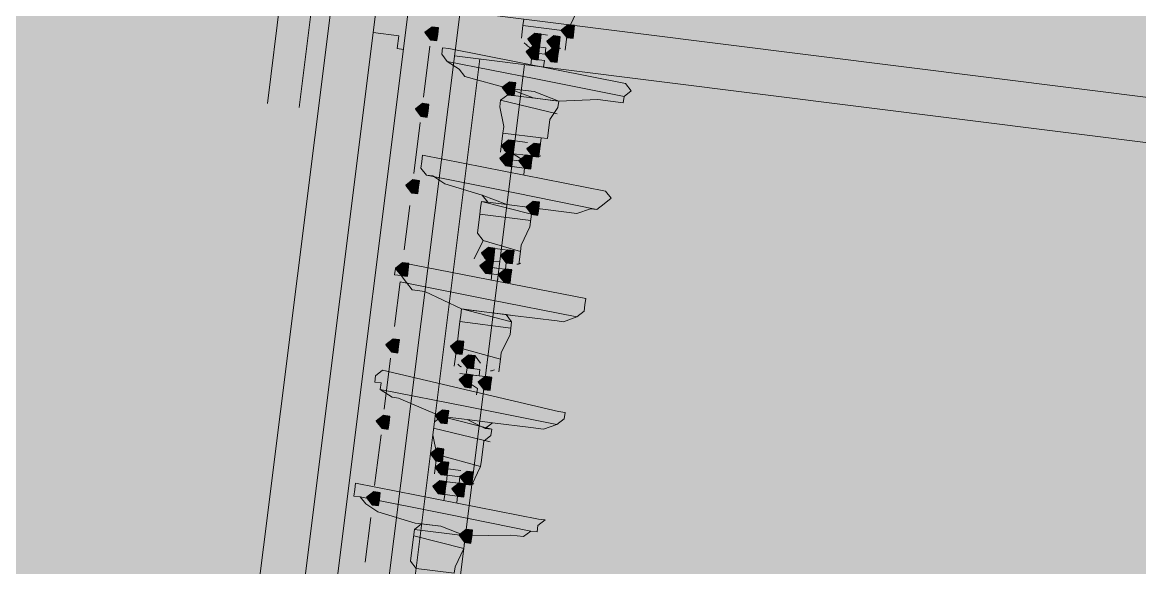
# Model space of a CAD drawing. Header units: metres. Extents: x -4 to 509425, y 7549 to 4732445.
# Drawn here: x 475982.343 to 475983.817, y 4719783.976 to 4719784.695 of the extents above; entities that cross this region are included whole.
import ezdxf

# ---------------------------------------------------------------- set-up
doc = ezdxf.new("R2010")
doc.units = ezdxf.units.M
doc.header["$LTSCALE"] = 0.01
doc.header["$MEASUREMENT"] = 0
doc.layers.get('0').update_dxf_attribs({"lineweight": 0})
doc.layers.add('_SUBESTACIÓN', color=1, linetype='Continuous')
doc.layers.add('SUBESTACION LA VID', color=253, linetype='Continuous')

# ---------------------------------------------------------------- blocks, each defined once
blk = doc.blocks.new('A$Cfff6051d')
at = {"layer": 'SUBESTACION LA VID', "transparency": 33554687}
h = blk.add_hatch(color=256, dxfattribs=at)
h.dxf.hatch_style = 2
h.paths.add_polyline_path([(475982.8909, 4719784.6798), (475982.892, 4719784.6882), (475982.8836, 4719784.6892), (475982.8741, 4719784.6819), (475982.8815, 4719784.6724), (475982.8899, 4719784.6714)])
h = blk.add_hatch(color=256, dxfattribs=at)
h.dxf.hatch_style = 2
h.paths.add_polyline_path([(475983.0264, 4719784.6713), (475983.0274, 4719784.6797), (475983.019, 4719784.6808), (475983.0096, 4719784.6734), (475983.0169, 4719784.664), (475983.0253, 4719784.6629)])
h = blk.add_hatch(color=256, dxfattribs=at)
h.dxf.hatch_style = 2
h.paths.add_polyline_path([(475983.0705, 4719784.6828), (475983.0715, 4719784.6912), (475983.0631, 4719784.6923), (475983.0537, 4719784.6849), (475983.061, 4719784.6755), (475983.0694, 4719784.6744)])
h = blk.add_hatch(color=256, dxfattribs=at)
h.dxf.hatch_style = 2
h.paths.add_polyline_path([(475983.0516, 4719784.6681), (475983.0526, 4719784.6765), (475983.0442, 4719784.6776), (475983.0348, 4719784.6703), (475983.0421, 4719784.6608), (475983.0505, 4719784.6597)])
h = blk.add_hatch(color=256, dxfattribs=at)
h.dxf.hatch_style = 2
h.paths.add_polyline_path([(475983.0243, 4719784.6545), (475983.0253, 4719784.6629), (475983.0169, 4719784.664), (475983.0075, 4719784.6566), (475983.0148, 4719784.6472), (475983.0232, 4719784.6461)])
h = blk.add_hatch(color=256, dxfattribs=at)
h.dxf.hatch_style = 2
h.paths.add_polyline_path([(475983.0495, 4719784.6513), (475983.0505, 4719784.6597), (475983.0421, 4719784.6608), (475983.0327, 4719784.6535), (475983.04, 4719784.644), (475983.0484, 4719784.6429)])
h = blk.add_hatch(color=256, dxfattribs=at)
h.dxf.hatch_style = 2
h.paths.add_polyline_path([(475982.9928, 4719784.6073), (475982.9938, 4719784.6157), (475982.9854, 4719784.6167), (475982.976, 4719784.6094), (475982.9833, 4719784.5999), (475982.9917, 4719784.5989)])
h = blk.add_hatch(color=256, dxfattribs=at)
h.dxf.hatch_style = 2
h.paths.add_polyline_path([(475982.8783, 4719784.5789), (475982.8793, 4719784.5873), (475982.8709, 4719784.5884), (475982.8615, 4719784.5811), (475982.8688, 4719784.5716), (475982.8772, 4719784.5705)])
h = blk.add_hatch(color=256, dxfattribs=at)
h.dxf.hatch_style = 2
h.paths.add_polyline_path([(475982.9917, 4719784.5306), (475982.9927, 4719784.539), (475982.9843, 4719784.5401), (475982.9749, 4719784.5327), (475982.9822, 4719784.5233), (475982.9906, 4719784.5222)])
h = blk.add_hatch(color=256, dxfattribs=at)
h.dxf.hatch_style = 2
h.paths.add_polyline_path([(475983.0253, 4719784.5264), (475983.0263, 4719784.5348), (475983.0179, 4719784.5358), (475983.0085, 4719784.5285), (475983.0158, 4719784.519), (475983.0242, 4719784.518)])
h = blk.add_hatch(color=256, dxfattribs=at)
h.dxf.hatch_style = 2
h.paths.add_polyline_path([(475982.9896, 4719784.5138), (475982.9906, 4719784.5222), (475982.9822, 4719784.5233), (475982.9728, 4719784.5159), (475982.9801, 4719784.5065), (475982.9885, 4719784.5054)])
h = blk.add_hatch(color=256, dxfattribs=at)
h.dxf.hatch_style = 2
h.paths.add_polyline_path([(475983.0148, 4719784.5106), (475983.0158, 4719784.519), (475983.0074, 4719784.5201), (475982.998, 4719784.5127), (475983.0053, 4719784.5033), (475983.0137, 4719784.5022)])
h = blk.add_hatch(color=256, dxfattribs=at)
h.dxf.hatch_style = 2
h.paths.add_polyline_path([(475982.8656, 4719784.4781), (475982.8667, 4719784.4865), (475982.8583, 4719784.4876), (475982.8488, 4719784.4803), (475982.8562, 4719784.4708), (475982.8646, 4719784.4697)])
h = blk.add_hatch(color=256, dxfattribs=at)
h.dxf.hatch_style = 2
h.paths.add_polyline_path([(475983.0242, 4719784.4497), (475983.0252, 4719784.4581), (475983.0168, 4719784.4592), (475983.0074, 4719784.4518), (475983.0147, 4719784.4424), (475983.0231, 4719784.4413)])
h = blk.add_hatch(color=256, dxfattribs=at)
h.dxf.hatch_style = 2
h.paths.add_polyline_path([(475982.9654, 4719784.3889), (475982.9664, 4719784.3973), (475982.958, 4719784.3983), (475982.9486, 4719784.391), (475982.9559, 4719784.3815), (475982.9643, 4719784.3805)])
h = blk.add_hatch(color=256, dxfattribs=at)
h.dxf.hatch_style = 2
h.paths.add_polyline_path([(475982.9906, 4719784.3857), (475982.9916, 4719784.3941), (475982.9832, 4719784.3951), (475982.9738, 4719784.3878), (475982.9811, 4719784.3783), (475982.9895, 4719784.3773)])
h = blk.add_hatch(color=256, dxfattribs=at)
h.dxf.hatch_style = 2
h.paths.add_polyline_path([(475982.852, 4719784.3689), (475982.853, 4719784.3773), (475982.8446, 4719784.3784), (475982.8352, 4719784.371), (475982.8425, 4719784.3616), (475982.8509, 4719784.3605)])
h = blk.add_hatch(color=256, dxfattribs=at)
h.dxf.hatch_style = 2
h.paths.add_polyline_path([(475982.9633, 4719784.372), (475982.9643, 4719784.3805), (475982.9559, 4719784.3815), (475982.9465, 4719784.3742), (475982.9538, 4719784.3647), (475982.9622, 4719784.3636)])
h = blk.add_hatch(color=256, dxfattribs=at)
h.dxf.hatch_style = 2
h.paths.add_polyline_path([(475982.9874, 4719784.3605), (475982.9885, 4719784.3689), (475982.9801, 4719784.3699), (475982.9706, 4719784.3626), (475982.978, 4719784.3531), (475982.9864, 4719784.3521)])
h = blk.add_hatch(color=256, dxfattribs=at)
h.dxf.hatch_style = 2
h.paths.add_polyline_path([(475982.8393, 4719784.2681), (475982.8404, 4719784.2765), (475982.832, 4719784.2776), (475982.8225, 4719784.2702), (475982.8299, 4719784.2608), (475982.8383, 4719784.2597)])
h = blk.add_hatch(color=256, dxfattribs=at)
h.dxf.hatch_style = 2
h.paths.add_polyline_path([(475982.9244, 4719784.266), (475982.9254, 4719784.2744), (475982.917, 4719784.2755), (475982.9076, 4719784.2681), (475982.9149, 4719784.2587), (475982.9233, 4719784.2576)])
h = blk.add_hatch(color=256, dxfattribs=at)
h.dxf.hatch_style = 2
h.paths.add_polyline_path([(475982.9391, 4719784.2471), (475982.9401, 4719784.2555), (475982.9317, 4719784.2566), (475982.9223, 4719784.2492), (475982.9296, 4719784.2398), (475982.938, 4719784.2387)])
h = blk.add_hatch(color=256, dxfattribs=at)
h.dxf.hatch_style = 2
h.paths.add_polyline_path([(475982.9359, 4719784.2219), (475982.937, 4719784.2303), (475982.9286, 4719784.2314), (475982.9191, 4719784.224), (475982.9265, 4719784.2146), (475982.9349, 4719784.2135)])
h = blk.add_hatch(color=256, dxfattribs=at)
h.dxf.hatch_style = 2
h.paths.add_polyline_path([(475982.9611, 4719784.2187), (475982.9622, 4719784.2271), (475982.9538, 4719784.2282), (475982.9443, 4719784.2208), (475982.9517, 4719784.2114), (475982.9601, 4719784.2103)])
h = blk.add_hatch(color=256, dxfattribs=at)
h.dxf.hatch_style = 2
h.paths.add_polyline_path([(475982.9044, 4719784.1747), (475982.9054, 4719784.1831), (475982.897, 4719784.1841), (475982.8876, 4719784.1768), (475982.8949, 4719784.1673), (475982.9033, 4719784.1663)])
h = blk.add_hatch(color=256, dxfattribs=at)
h.dxf.hatch_style = 2
h.paths.add_polyline_path([(475982.8267, 4719784.1673), (475982.8277, 4719784.1757), (475982.8193, 4719784.1768), (475982.8099, 4719784.1694), (475982.8172, 4719784.16), (475982.8256, 4719784.1589)])
h = blk.add_hatch(color=256, dxfattribs=at)
h.dxf.hatch_style = 2
h.paths.add_polyline_path([(475982.8981, 4719784.1243), (475982.8991, 4719784.1327), (475982.8907, 4719784.1337), (475982.8813, 4719784.1264), (475982.8886, 4719784.1169), (475982.897, 4719784.1159)])
h = blk.add_hatch(color=256, dxfattribs=at)
h.dxf.hatch_style = 2
h.paths.add_polyline_path([(475982.9044, 4719784.1064), (475982.9054, 4719784.1148), (475982.897, 4719784.1159), (475982.8876, 4719784.1085), (475982.8949, 4719784.0991), (475982.9033, 4719784.098)])
h = blk.add_hatch(color=256, dxfattribs=at)
h.dxf.hatch_style = 2
h.paths.add_polyline_path([(475982.9369, 4719784.0938), (475982.938, 4719784.1022), (475982.9296, 4719784.1032), (475982.9201, 4719784.0959), (475982.9275, 4719784.0864), (475982.9359, 4719784.0854)])
h = blk.add_hatch(color=256, dxfattribs=at)
h.dxf.hatch_style = 2
h.paths.add_polyline_path([(475982.9012, 4719784.0812), (475982.9023, 4719784.0896), (475982.8939, 4719784.0907), (475982.8844, 4719784.0833), (475982.8917, 4719784.0739), (475982.9001, 4719784.0728)])
h = blk.add_hatch(color=256, dxfattribs=at)
h.dxf.hatch_style = 2
h.paths.add_polyline_path([(475982.9264, 4719784.078), (475982.9275, 4719784.0864), (475982.9191, 4719784.0875), (475982.9096, 4719784.0801), (475982.9169, 4719784.0707), (475982.9253, 4719784.0696)])
h = blk.add_hatch(color=256, dxfattribs=at)
h.dxf.hatch_style = 2
h.paths.add_polyline_path([(475982.814, 4719784.0665), (475982.8151, 4719784.0749), (475982.8067, 4719784.076), (475982.7972, 4719784.0686), (475982.8046, 4719784.0592), (475982.813, 4719784.0581)])
h = blk.add_hatch(color=256, dxfattribs=at)
h.dxf.hatch_style = 2
h.paths.add_polyline_path([(475982.9358, 4719784.0171), (475982.9369, 4719784.0255), (475982.9285, 4719784.0266), (475982.919, 4719784.0192), (475982.9264, 4719784.0098), (475982.9348, 4719784.0087)])
at = {"layer": 'SUBESTACION LA VID', "lineweight": 15}
for p, q in [((475982.7082, 4719784.5832), (475982.9599, 4719786.5909)), ((475982.9158, 4719786.5794), (475982.6662, 4719784.5885)), ((475983.0522, 4719786.3063), (475982.6973, 4719783.4754)), ((475983.1194, 4719786.2979), (475982.7645, 4719783.4669)), ((475982.6584, 4719783.5058), (475982.8206, 4719784.7995)), ((475982.9203, 4719784.7102), (475986.5913, 4719784.25)), ((475983.0621, 4719784.6839), (475983.0033, 4719784.6913)), ((475983.0621, 4719784.6839), (475983.0589, 4719784.6587)), ((475983.0096, 4719784.6734), (475983.0096, 4719784.6734)), ((475983.018, 4719784.6724), (475983.0169, 4719784.664)), ((475983.0264, 4719784.6713), (475983.0264, 4719784.6713)), ((475983.0358, 4719784.6787), (475983.0274, 4719784.6797)), ((475983.0348, 4719784.6703), (475983.0348, 4719784.6703)), ((475982.8804, 4719784.664), (475982.872, 4719784.5968)), ((475983.1387, 4719784.6146), (475982.9056, 4719784.6608)), ((475982.913, 4719784.6514), (475986.5839, 4719784.1912)), ((475983.0085, 4719784.665), (475983.0243, 4719784.6545)), ((475983.0159, 4719784.6556), (475983.0159, 4719784.6556)), ((475983.0337, 4719784.6619), (475983.0169, 4719784.664)), ((475983.0337, 4719784.6619), (475983.0169, 4719784.664)), ((475983.0411, 4719784.6524), (475983.0243, 4719784.6545)), ((475983.0337, 4719784.6619), (475983.0327, 4719784.6535)), ((475983.0327, 4719784.6535), (475983.0327, 4719784.6535)), ((475983.0505, 4719784.6597), (475983.0505, 4719784.6597)), ((475982.8012, 4719783.4879), (475982.9466, 4719784.6472)), ((475983.0201, 4719784.6209), (475982.9035, 4719784.644)), ((475983.0138, 4719784.6388), (475983.0148, 4719784.6472)), ((475983.0316, 4719784.6451), (475983.0148, 4719784.6472)), ((475983.0306, 4719784.6367), (475983.0316, 4719784.6451)), ((475983.018, 4719784.6041), (475982.9844, 4719784.6083)), ((475983.0201, 4719784.6209), (475983.1366, 4719784.5978)), ((475983.0484, 4719784.5747), (475982.9738, 4719784.5926)), ((475983.0505, 4719784.5915), (475982.9833, 4719784.5999)), ((475983.018, 4719784.6041), (475983.0505, 4719784.5915)), ((475983.0421, 4719784.5925), (475983.0505, 4719784.5915)), ((475982.8678, 4719784.5632), (475982.8593, 4719784.496)), ((475982.977, 4719784.5495), (475982.9738, 4719784.5243)), ((475983.0095, 4719784.5369), (475982.9927, 4719784.539)), ((475983.0274, 4719784.5432), (475983.0242, 4719784.518)), ((475983.1124, 4719784.4728), (475982.8709, 4719784.5201)), ((475982.9906, 4719784.5222), (475982.9896, 4719784.5138)), ((475983.0074, 4719784.5201), (475982.9906, 4719784.5222)), ((475983.0064, 4719784.5117), (475982.9906, 4719784.5222)), ((475982.9917, 4719784.5306), (475982.9917, 4719784.5306)), ((475983.0074, 4719784.5201), (475983.0064, 4719784.5117)), ((475983.0085, 4719784.5285), (475983.0085, 4719784.5285)), ((475983.0158, 4719784.519), (475983.0158, 4719784.519)), ((475982.9812, 4719784.5149), (475982.998, 4719784.5127)), ((475982.9875, 4719784.497), (475982.9885, 4719784.5054)), ((475983.0053, 4719784.5033), (475982.9885, 4719784.5054)), ((475982.9896, 4719784.5138), (475982.9896, 4719784.5138)), ((475983.0148, 4719784.5106), (475982.998, 4719784.5127)), ((475983.0064, 4719784.5117), (475983.0064, 4719784.5117)), ((475982.9927, 4719784.4707), (475982.8761, 4719784.4939)), ((475983.0043, 4719784.4949), (475983.0053, 4719784.5033)), ((475983.0147, 4719784.4424), (475982.9486, 4719784.4592)), ((475982.9927, 4719784.4707), (475983.1009, 4719784.4487)), ((475982.8541, 4719784.454), (475982.8467, 4719784.3952)), ((475983.0137, 4719784.434), (475982.9465, 4719784.4424)), ((475982.9507, 4719784.4078), (475982.9391, 4719784.3836)), ((475982.9654, 4719784.3889), (475982.9654, 4719784.3889)), ((475982.9832, 4719784.3951), (475982.9664, 4719784.3973)), ((475982.9822, 4719784.3867), (475982.9822, 4719784.3867)), ((475983, 4719784.393), (475982.9979, 4719784.3762)), ((475983.0861, 4719784.3311), (475982.8446, 4719784.3784)), ((475982.9465, 4719784.3742), (475982.9717, 4719784.371)), ((475982.9475, 4719784.3826), (475982.9475, 4719784.3826)), ((475982.9643, 4719784.3805), (475982.9633, 4719784.372)), ((475982.9717, 4719784.371), (475982.9633, 4719784.372)), ((475982.9633, 4719784.372), (475982.9633, 4719784.372)), ((475982.9727, 4719784.3794), (475982.9643, 4719784.3805)), ((475982.9885, 4719784.3689), (475982.9717, 4719784.371)), ((475982.9811, 4719784.3783), (475982.9801, 4719784.3699)), ((475982.9895, 4719784.3773), (475982.9895, 4719784.3773)), ((475982.9706, 4719784.3626), (475982.9622, 4719784.3636)), ((475982.9696, 4719784.3542), (475982.9706, 4719784.3626)), ((475982.9706, 4719784.3626), (475982.9706, 4719784.3626)), ((475982.8414, 4719784.3532), (475982.8341, 4719784.2944)), ((475982.958, 4719784.33), (475982.8414, 4719784.3532)), ((475982.958, 4719784.33), (475983.0745, 4719784.3069)), ((475982.9884, 4719784.3006), (475982.9223, 4719784.3175)), ((475982.9874, 4719784.2922), (475982.9202, 4719784.3007)), ((475982.9811, 4719784.3101), (475982.9895, 4719784.309)), ((475982.916, 4719784.2671), (475982.9128, 4719784.2419)), ((475982.9475, 4719784.246), (475982.9401, 4719784.2555)), ((475982.8288, 4719784.2524), (475982.8204, 4719784.1852)), ((475982.9212, 4719784.2408), (475982.9212, 4719784.2408)), ((475982.9296, 4719784.2398), (475982.9286, 4719784.2314)), ((475982.9464, 4719784.2376), (475982.9296, 4719784.2398)), ((475982.9391, 4719784.2471), (475982.9391, 4719784.2471)), ((475982.9475, 4719784.246), (475982.9475, 4719784.246)), ((475982.9548, 4719784.2366), (475982.9559, 4719784.245)), ((475982.9737, 4719784.2513), (475982.9716, 4719784.2345)), ((475983.0504, 4719784.182), (475982.8183, 4719784.2366)), ((475982.9202, 4719784.2324), (475982.937, 4719784.2303)), ((475982.9454, 4719784.2292), (475982.9286, 4719784.2314)), ((475982.9538, 4719784.2282), (475982.937, 4719784.2303)), ((475982.9464, 4719784.2376), (475982.9454, 4719784.2292)), ((475982.9632, 4719784.2355), (475982.9632, 4719784.2355)), ((475982.9317, 4719784.1883), (475982.8151, 4719784.2114)), ((475982.9433, 4719784.2124), (475982.9275, 4719784.223)), ((475982.9422, 4719784.204), (475982.9433, 4719784.2124)), ((475982.9443, 4719784.2208), (475982.9443, 4719784.2208)), ((475982.9317, 4719784.1883), (475983.0482, 4719784.1652)), ((475982.9621, 4719784.1589), (475982.896, 4719784.1757)), ((475982.9296, 4719784.1715), (475982.896, 4719784.1757)), ((475982.9296, 4719784.1715), (475982.9632, 4719784.1673)), ((475982.9537, 4719784.1599), (475982.9632, 4719784.1673)), ((475982.8162, 4719784.1516), (475982.8077, 4719784.0844)), ((475982.96, 4719784.1421), (475982.8855, 4719784.16)), ((475982.8897, 4719784.1253), (475982.8865, 4719784.1001)), ((475982.9212, 4719784.1043), (475982.9044, 4719784.1064)), ((475982.9044, 4719784.1064), (475982.9044, 4719784.1064)), ((475982.9474, 4719784.1095), (475982.9359, 4719784.0854)), ((475982.9033, 4719784.098), (475982.9023, 4719784.0896)), ((475982.9201, 4719784.0959), (475982.9033, 4719784.098)), ((475982.9033, 4719784.098), (475982.9033, 4719784.098)), ((475982.9201, 4719784.0959), (475982.9191, 4719784.0875)), ((475982.9201, 4719784.0959), (475982.9201, 4719784.0959)), ((475983.024, 4719784.0402), (475982.7825, 4719784.0875)), ((475982.8939, 4719784.0907), (475982.9107, 4719784.0885)), ((475982.9012, 4719784.0812), (475982.9012, 4719784.0812)), ((475982.9191, 4719784.0875), (475982.9023, 4719784.0896)), ((475982.9275, 4719784.0864), (475982.9107, 4719784.0885)), ((475982.918, 4719784.0791), (475982.918, 4719784.0791)), ((475982.9054, 4719784.0465), (475982.7888, 4719784.0697)), ((475982.8991, 4719784.0644), (475982.9001, 4719784.0728)), ((475982.9169, 4719784.0707), (475982.9001, 4719784.0728)), ((475982.9159, 4719784.0623), (475982.9169, 4719784.0707)), ((475982.9054, 4719784.0465), (475983.0135, 4719784.0245)), ((475982.8025, 4719784.0424), (475982.7951, 4719783.9836)), ((475982.9253, 4719784.0014), (475982.8592, 4719784.0182)), ((475982.9274, 4719784.0182), (475982.8602, 4719784.0266))]:
    blk.add_line(p, q, dxfattribs=at)
for points in [[(475982.6342, 4719783.3126), (475982.6068, 4719783.0942), (475982.548, 4719783.1016), (475982.9998, 4719786.7053)], [(475983.0684, 4719784.7343), (475983.0768, 4719784.7332), (475983.0758, 4719784.7248), (475983.0736, 4719784.708), (475983.0621, 4719784.6839)], [(475983.0043, 4719784.6997), (475983.0033, 4719784.6913), (475983.0012, 4719784.6745)], [(475982.8458, 4719784.6598), (475982.8374, 4719784.6609), (475982.8395, 4719784.6777), (475982.8059, 4719784.6819)], [(475982.9056, 4719784.6608), (475982.8972, 4719784.6619), (475982.8962, 4719784.6535), (475982.9035, 4719784.644), (475982.9193, 4719784.6335), (475982.9266, 4719784.6241), (475982.9844, 4719784.6083)], [(475983.0054, 4719784.6398), (475982.8084, 4719783.0689), (475982.7496, 4719783.0763), (475982.777, 4719783.2947)], [(475982.9844, 4719784.6083), (475982.9833, 4719784.5999), (475982.9738, 4719784.5926), (475982.9728, 4719784.5842), (475982.978, 4719784.5579)], [(475982.9844, 4719784.6083), (475983.0169, 4719784.5957), (475983.0421, 4719784.5925)], [(475983.1387, 4719784.6146), (475983.1461, 4719784.6051), (475983.1366, 4719784.5978), (475983.1356, 4719784.5894), (475983.1188, 4719784.5915), (475983.102, 4719784.5936), (475983.0505, 4719784.5915)], [(475983.0421, 4719784.5925), (475983.0505, 4719784.5915), (475983.0494, 4719784.5831), (475983.0389, 4719784.5673), (475983.0358, 4719784.5421)], [(475983.0358, 4719784.5421), (475983.0274, 4719784.5432), (475982.977, 4719784.5495), (475982.978, 4719784.5579)], [(475982.8709, 4719784.5201), (475982.8699, 4719784.5117), (475982.8688, 4719784.5033), (475982.8761, 4719784.4939), (475982.8846, 4719784.4928), (475982.9003, 4719784.4823), (475982.9496, 4719784.4676)], [(475982.957, 4719784.4582), (475982.9486, 4719784.4592), (475982.9475, 4719784.4508), (475982.9465, 4719784.4424), (475982.9433, 4719784.4172)], [(475983.0158, 4719784.4508), (475982.9822, 4719784.455), (475982.9496, 4719784.4676), (475982.957, 4719784.4582), (475982.9822, 4719784.455), (475983.0158, 4719784.4508)], [(475983.1124, 4719784.4728), (475983.1198, 4719784.4634), (475983.1103, 4719784.456), (475983.1009, 4719784.4487), (475983.0925, 4719784.4497), (475983.0746, 4719784.4434), (475983.0158, 4719784.4508), (475983.0147, 4719784.4424), (475983.0126, 4719784.4256), (475983.0011, 4719784.4014)], [(475983.0011, 4719784.4014), (475983, 4719784.393), (475982.9507, 4719784.4078), (475982.9433, 4719784.4172)], [(475982.8446, 4719784.3784), (475982.8352, 4719784.371), (475982.8341, 4719784.3626), (475982.8425, 4719784.3616), (475982.8498, 4719784.3521), (475982.8572, 4719784.3427), (475982.874, 4719784.3406), (475982.9223, 4719784.3175)], [(475982.9622, 4719784.3636), (475982.9622, 4719784.3636), (475982.9612, 4719784.3552)], [(475983.0861, 4719784.3311), (475983.0851, 4719784.3227), (475983.084, 4719784.3143), (475983.0745, 4719784.3069), (475983.0567, 4719784.3006), (475983.0483, 4719784.3017), (475982.9895, 4719784.309)], [(475982.9307, 4719784.3164), (475982.9223, 4719784.3175), (475982.9212, 4719784.3091), (475982.9202, 4719784.3007), (475982.916, 4719784.2671)], [(475982.9895, 4719784.309), (475982.9559, 4719784.3132), (475982.9223, 4719784.3175), (475982.9307, 4719784.3164), (475982.9559, 4719784.3132), (475982.9811, 4719784.3101)], [(475982.9811, 4719784.3101), (475982.9884, 4719784.3006), (475982.9874, 4719784.2922), (475982.9863, 4719784.2838), (475982.9748, 4719784.2597)], [(475982.9748, 4719784.2597), (475982.9737, 4719784.2513), (475982.916, 4719784.2671)], [(475982.8183, 4719784.2366), (475982.8088, 4719784.2293), (475982.8078, 4719784.2209), (475982.8162, 4719784.2198), (475982.8151, 4719784.2114), (475982.8309, 4719784.2009), (475982.8393, 4719784.1999), (475982.896, 4719784.1757)], [(475982.9275, 4719784.223), (475982.9275, 4719784.223), (475982.9265, 4719784.2146)], [(475983.0504, 4719784.182), (475983.0588, 4719784.1809), (475983.0577, 4719784.1725), (475983.0482, 4719784.1652), (475983.0304, 4719784.1589), (475983.0136, 4719784.161), (475982.9632, 4719784.1673)], [(475982.896, 4719784.1757), (475982.8865, 4719784.1684), (475982.8844, 4719784.1516), (475982.8897, 4719784.1253)], [(475982.896, 4719784.1757), (475982.9296, 4719784.1715), (475982.9537, 4719784.1599)], [(475982.9537, 4719784.1599), (475982.9621, 4719784.1589), (475982.9611, 4719784.1505), (475982.9516, 4719784.1431), (475982.9485, 4719784.1179)], [(475982.9485, 4719784.1179), (475982.9474, 4719784.1095), (475982.8897, 4719784.1253)], [(475982.7825, 4719784.0875), (475982.7815, 4719784.0791), (475982.7804, 4719784.0707), (475982.7888, 4719784.0697), (475982.7962, 4719784.0602), (475982.8119, 4719784.0497), (475982.8613, 4719784.035)], [(475982.8697, 4719784.034), (475982.8602, 4719784.0266), (475982.8581, 4719784.0098), (475982.855, 4719783.9846)], [(475982.9274, 4719784.0182), (475982.8949, 4719784.0308), (475982.8613, 4719784.035), (475982.8697, 4719784.034), (475982.8949, 4719784.0308), (475982.9274, 4719784.0182)], [(475983.024, 4719784.0402), (475983.0324, 4719784.0391), (475983.023, 4719784.0318), (475983.0219, 4719784.0234), (475983.0135, 4719784.0245), (475983.0041, 4719784.0171), (475982.9873, 4719784.0192), (475982.9274, 4719784.0182), (475982.9264, 4719784.0098), (475982.9253, 4719784.0014), (475982.9138, 4719783.9772)], [(475982.9138, 4719783.9772), (475982.9127, 4719783.9688), (475982.8623, 4719783.9752), (475982.855, 4719783.9846)]]:
    blk.add_lwpolyline(points, dxfattribs=at)
at = {"layer": 'SUBESTACION LA VID'}
for points in [[(475982.8909, 4719784.6798), (475982.892, 4719784.6882), (475982.8836, 4719784.6892), (475982.8741, 4719784.6819), (475982.8815, 4719784.6724), (475982.8899, 4719784.6714)], [(475983.0264, 4719784.6713), (475983.0274, 4719784.6797), (475983.019, 4719784.6808), (475983.0096, 4719784.6734), (475983.0169, 4719784.664), (475983.0253, 4719784.6629)], [(475983.0705, 4719784.6828), (475983.0715, 4719784.6912), (475983.0631, 4719784.6923), (475983.0537, 4719784.6849), (475983.061, 4719784.6755), (475983.0694, 4719784.6744)], [(475983.0516, 4719784.6681), (475983.0526, 4719784.6765), (475983.0442, 4719784.6776), (475983.0348, 4719784.6703), (475983.0421, 4719784.6608), (475983.0505, 4719784.6597)], [(475983.0243, 4719784.6545), (475983.0253, 4719784.6629), (475983.0169, 4719784.664), (475983.0075, 4719784.6566), (475983.0148, 4719784.6472), (475983.0232, 4719784.6461)], [(475983.0495, 4719784.6513), (475983.0505, 4719784.6597), (475983.0421, 4719784.6608), (475983.0327, 4719784.6535), (475983.04, 4719784.644), (475983.0484, 4719784.6429)], [(475982.9928, 4719784.6073), (475982.9938, 4719784.6157), (475982.9854, 4719784.6167), (475982.976, 4719784.6094), (475982.9833, 4719784.5999), (475982.9917, 4719784.5989)], [(475982.8783, 4719784.5789), (475982.8793, 4719784.5873), (475982.8709, 4719784.5884), (475982.8615, 4719784.5811), (475982.8688, 4719784.5716), (475982.8772, 4719784.5705)], [(475982.9917, 4719784.5306), (475982.9927, 4719784.539), (475982.9843, 4719784.5401), (475982.9749, 4719784.5327), (475982.9822, 4719784.5233), (475982.9906, 4719784.5222)], [(475983.0253, 4719784.5264), (475983.0263, 4719784.5348), (475983.0179, 4719784.5358), (475983.0085, 4719784.5285), (475983.0158, 4719784.519), (475983.0242, 4719784.518)], [(475982.9896, 4719784.5138), (475982.9906, 4719784.5222), (475982.9822, 4719784.5233), (475982.9728, 4719784.5159), (475982.9801, 4719784.5065), (475982.9885, 4719784.5054)], [(475983.0148, 4719784.5106), (475983.0158, 4719784.519), (475983.0074, 4719784.5201), (475982.998, 4719784.5127), (475983.0053, 4719784.5033), (475983.0137, 4719784.5022)], [(475982.8656, 4719784.4781), (475982.8667, 4719784.4865), (475982.8583, 4719784.4876), (475982.8488, 4719784.4803), (475982.8562, 4719784.4708), (475982.8646, 4719784.4697)], [(475983.0242, 4719784.4497), (475983.0252, 4719784.4581), (475983.0168, 4719784.4592), (475983.0074, 4719784.4518), (475983.0147, 4719784.4424), (475983.0231, 4719784.4413)], [(475982.9654, 4719784.3889), (475982.9664, 4719784.3973), (475982.958, 4719784.3983), (475982.9486, 4719784.391), (475982.9559, 4719784.3815), (475982.9643, 4719784.3805)], [(475982.9906, 4719784.3857), (475982.9916, 4719784.3941), (475982.9832, 4719784.3951), (475982.9738, 4719784.3878), (475982.9811, 4719784.3783), (475982.9895, 4719784.3773)], [(475982.852, 4719784.3689), (475982.853, 4719784.3773), (475982.8446, 4719784.3784), (475982.8352, 4719784.371), (475982.8425, 4719784.3616), (475982.8509, 4719784.3605)], [(475982.9633, 4719784.372), (475982.9643, 4719784.3805), (475982.9559, 4719784.3815), (475982.9465, 4719784.3742), (475982.9538, 4719784.3647), (475982.9622, 4719784.3636)], [(475982.9874, 4719784.3605), (475982.9885, 4719784.3689), (475982.9801, 4719784.3699), (475982.9706, 4719784.3626), (475982.978, 4719784.3531), (475982.9864, 4719784.3521)], [(475982.8393, 4719784.2681), (475982.8404, 4719784.2765), (475982.832, 4719784.2776), (475982.8225, 4719784.2702), (475982.8299, 4719784.2608), (475982.8383, 4719784.2597)], [(475982.9244, 4719784.266), (475982.9254, 4719784.2744), (475982.917, 4719784.2755), (475982.9076, 4719784.2681), (475982.9149, 4719784.2587), (475982.9233, 4719784.2576)], [(475982.9391, 4719784.2471), (475982.9401, 4719784.2555), (475982.9317, 4719784.2566), (475982.9223, 4719784.2492), (475982.9296, 4719784.2398), (475982.938, 4719784.2387)], [(475982.9359, 4719784.2219), (475982.937, 4719784.2303), (475982.9286, 4719784.2314), (475982.9191, 4719784.224), (475982.9265, 4719784.2146), (475982.9349, 4719784.2135)], [(475982.9611, 4719784.2187), (475982.9622, 4719784.2271), (475982.9538, 4719784.2282), (475982.9443, 4719784.2208), (475982.9517, 4719784.2114), (475982.9601, 4719784.2103)], [(475982.9044, 4719784.1747), (475982.9054, 4719784.1831), (475982.897, 4719784.1841), (475982.8876, 4719784.1768), (475982.8949, 4719784.1673), (475982.9033, 4719784.1663)], [(475982.8267, 4719784.1673), (475982.8277, 4719784.1757), (475982.8193, 4719784.1768), (475982.8099, 4719784.1694), (475982.8172, 4719784.16), (475982.8256, 4719784.1589)], [(475982.8981, 4719784.1243), (475982.8991, 4719784.1327), (475982.8907, 4719784.1337), (475982.8813, 4719784.1264), (475982.8886, 4719784.1169), (475982.897, 4719784.1159)], [(475982.9044, 4719784.1064), (475982.9054, 4719784.1148), (475982.897, 4719784.1159), (475982.8876, 4719784.1085), (475982.8949, 4719784.0991), (475982.9033, 4719784.098)], [(475982.9369, 4719784.0938), (475982.938, 4719784.1022), (475982.9296, 4719784.1032), (475982.9201, 4719784.0959), (475982.9275, 4719784.0864), (475982.9359, 4719784.0854)], [(475982.9012, 4719784.0812), (475982.9023, 4719784.0896), (475982.8939, 4719784.0907), (475982.8844, 4719784.0833), (475982.8917, 4719784.0739), (475982.9001, 4719784.0728)], [(475982.9264, 4719784.078), (475982.9275, 4719784.0864), (475982.9191, 4719784.0875), (475982.9096, 4719784.0801), (475982.9169, 4719784.0707), (475982.9253, 4719784.0696)], [(475982.814, 4719784.0665), (475982.8151, 4719784.0749), (475982.8067, 4719784.076), (475982.7972, 4719784.0686), (475982.8046, 4719784.0592), (475982.813, 4719784.0581)], [(475982.9358, 4719784.0171), (475982.9369, 4719784.0255), (475982.9285, 4719784.0266), (475982.919, 4719784.0192), (475982.9264, 4719784.0098), (475982.9348, 4719784.0087)]]:
    blk.add_lwpolyline(points, close=True, dxfattribs=at)
at = {"layer": 'SUBESTACION LA VID', "lineweight": 0}
for points in [[(475982.8909, 4719784.6798), (475982.892, 4719784.6882), (475982.8836, 4719784.6892), (475982.8741, 4719784.6819), (475982.8815, 4719784.6724), (475982.8899, 4719784.6714)], [(475983.0264, 4719784.6713), (475983.0274, 4719784.6797), (475983.019, 4719784.6808), (475983.0096, 4719784.6734), (475983.0169, 4719784.664), (475983.0253, 4719784.6629)], [(475983.0705, 4719784.6828), (475983.0715, 4719784.6912), (475983.0631, 4719784.6923), (475983.0537, 4719784.6849), (475983.061, 4719784.6755), (475983.0694, 4719784.6744)], [(475983.0516, 4719784.6681), (475983.0526, 4719784.6765), (475983.0442, 4719784.6776), (475983.0348, 4719784.6703), (475983.0421, 4719784.6608), (475983.0505, 4719784.6597)], [(475983.0243, 4719784.6545), (475983.0253, 4719784.6629), (475983.0169, 4719784.664), (475983.0075, 4719784.6566), (475983.0148, 4719784.6472), (475983.0232, 4719784.6461)], [(475983.0495, 4719784.6513), (475983.0505, 4719784.6597), (475983.0421, 4719784.6608), (475983.0327, 4719784.6535), (475983.04, 4719784.644), (475983.0484, 4719784.6429)], [(475982.9928, 4719784.6073), (475982.9938, 4719784.6157), (475982.9854, 4719784.6167), (475982.976, 4719784.6094), (475982.9833, 4719784.5999), (475982.9917, 4719784.5989)], [(475982.8783, 4719784.5789), (475982.8793, 4719784.5873), (475982.8709, 4719784.5884), (475982.8615, 4719784.5811), (475982.8688, 4719784.5716), (475982.8772, 4719784.5705)], [(475982.9917, 4719784.5306), (475982.9927, 4719784.539), (475982.9843, 4719784.5401), (475982.9749, 4719784.5327), (475982.9822, 4719784.5233), (475982.9906, 4719784.5222)], [(475983.0253, 4719784.5264), (475983.0263, 4719784.5348), (475983.0179, 4719784.5358), (475983.0085, 4719784.5285), (475983.0158, 4719784.519), (475983.0242, 4719784.518)], [(475982.9896, 4719784.5138), (475982.9906, 4719784.5222), (475982.9822, 4719784.5233), (475982.9728, 4719784.5159), (475982.9801, 4719784.5065), (475982.9885, 4719784.5054)], [(475983.0148, 4719784.5106), (475983.0158, 4719784.519), (475983.0074, 4719784.5201), (475982.998, 4719784.5127), (475983.0053, 4719784.5033), (475983.0137, 4719784.5022)], [(475982.8656, 4719784.4781), (475982.8667, 4719784.4865), (475982.8583, 4719784.4876), (475982.8488, 4719784.4803), (475982.8562, 4719784.4708), (475982.8646, 4719784.4697)], [(475983.0242, 4719784.4497), (475983.0252, 4719784.4581), (475983.0168, 4719784.4592), (475983.0074, 4719784.4518), (475983.0147, 4719784.4424), (475983.0231, 4719784.4413)], [(475982.9654, 4719784.3889), (475982.9664, 4719784.3973), (475982.958, 4719784.3983), (475982.9486, 4719784.391), (475982.9559, 4719784.3815), (475982.9643, 4719784.3805)], [(475982.9906, 4719784.3857), (475982.9916, 4719784.3941), (475982.9832, 4719784.3951), (475982.9738, 4719784.3878), (475982.9811, 4719784.3783), (475982.9895, 4719784.3773)], [(475982.852, 4719784.3689), (475982.853, 4719784.3773), (475982.8446, 4719784.3784), (475982.8352, 4719784.371), (475982.8425, 4719784.3616), (475982.8509, 4719784.3605)], [(475982.9633, 4719784.372), (475982.9643, 4719784.3805), (475982.9559, 4719784.3815), (475982.9465, 4719784.3742), (475982.9538, 4719784.3647), (475982.9622, 4719784.3636)], [(475982.9874, 4719784.3605), (475982.9885, 4719784.3689), (475982.9801, 4719784.3699), (475982.9706, 4719784.3626), (475982.978, 4719784.3531), (475982.9864, 4719784.3521)], [(475982.8393, 4719784.2681), (475982.8404, 4719784.2765), (475982.832, 4719784.2776), (475982.8225, 4719784.2702), (475982.8299, 4719784.2608), (475982.8383, 4719784.2597)], [(475982.9244, 4719784.266), (475982.9254, 4719784.2744), (475982.917, 4719784.2755), (475982.9076, 4719784.2681), (475982.9149, 4719784.2587), (475982.9233, 4719784.2576)], [(475982.9391, 4719784.2471), (475982.9401, 4719784.2555), (475982.9317, 4719784.2566), (475982.9223, 4719784.2492), (475982.9296, 4719784.2398), (475982.938, 4719784.2387)], [(475982.9359, 4719784.2219), (475982.937, 4719784.2303), (475982.9286, 4719784.2314), (475982.9191, 4719784.224), (475982.9265, 4719784.2146), (475982.9349, 4719784.2135)], [(475982.9611, 4719784.2187), (475982.9622, 4719784.2271), (475982.9538, 4719784.2282), (475982.9443, 4719784.2208), (475982.9517, 4719784.2114), (475982.9601, 4719784.2103)], [(475982.9044, 4719784.1747), (475982.9054, 4719784.1831), (475982.897, 4719784.1841), (475982.8876, 4719784.1768), (475982.8949, 4719784.1673), (475982.9033, 4719784.1663)], [(475982.8267, 4719784.1673), (475982.8277, 4719784.1757), (475982.8193, 4719784.1768), (475982.8099, 4719784.1694), (475982.8172, 4719784.16), (475982.8256, 4719784.1589)], [(475982.8981, 4719784.1243), (475982.8991, 4719784.1327), (475982.8907, 4719784.1337), (475982.8813, 4719784.1264), (475982.8886, 4719784.1169), (475982.897, 4719784.1159)], [(475982.9044, 4719784.1064), (475982.9054, 4719784.1148), (475982.897, 4719784.1159), (475982.8876, 4719784.1085), (475982.8949, 4719784.0991), (475982.9033, 4719784.098)], [(475982.9369, 4719784.0938), (475982.938, 4719784.1022), (475982.9296, 4719784.1032), (475982.9201, 4719784.0959), (475982.9275, 4719784.0864), (475982.9359, 4719784.0854)], [(475982.9012, 4719784.0812), (475982.9023, 4719784.0896), (475982.8939, 4719784.0907), (475982.8844, 4719784.0833), (475982.8917, 4719784.0739), (475982.9001, 4719784.0728)], [(475982.9264, 4719784.078), (475982.9275, 4719784.0864), (475982.9191, 4719784.0875), (475982.9096, 4719784.0801), (475982.9169, 4719784.0707), (475982.9253, 4719784.0696)], [(475982.814, 4719784.0665), (475982.8151, 4719784.0749), (475982.8067, 4719784.076), (475982.7972, 4719784.0686), (475982.8046, 4719784.0592), (475982.813, 4719784.0581)], [(475982.9358, 4719784.0171), (475982.9369, 4719784.0255), (475982.9285, 4719784.0266), (475982.919, 4719784.0192), (475982.9264, 4719784.0098), (475982.9348, 4719784.0087)]]:
    blk.add_lwpolyline(points, close=True, dxfattribs=at)
at = {"layer": 'SUBESTACION LA VID', "lineweight": 15}
for points in [[(475983.0049, 4719784.6686), (475983.0062, 4719784.6671), (475983.0077, 4719784.666), (475983.0095, 4719784.6653)], [(475983.0477, 4719784.6602), (475983.0496, 4719784.6601), (475983.0515, 4719784.6605), (475983.0532, 4719784.6613)], [(475982.9786, 4719784.5268), (475982.9799, 4719784.5254), (475982.9814, 4719784.5243), (475982.9832, 4719784.5236)], [(475983.0214, 4719784.5184), (475983.0233, 4719784.5184), (475983.0252, 4719784.5188), (475983.0269, 4719784.5196)], [(475982.9523, 4719784.3851), (475982.9536, 4719784.3836), (475982.9551, 4719784.3825), (475982.9569, 4719784.3818)], [(475982.9951, 4719784.3767), (475982.997, 4719784.3766), (475982.9989, 4719784.377), (475983.0006, 4719784.3778)], [(475982.9176, 4719784.2444), (475982.9189, 4719784.2429), (475982.9204, 4719784.2418), (475982.9222, 4719784.2411)], [(475982.9604, 4719784.236), (475982.9623, 4719784.2359), (475982.9642, 4719784.2363), (475982.9659, 4719784.2371)], [(475982.8913, 4719784.1026), (475982.8926, 4719784.1012), (475982.8941, 4719784.1001), (475982.8959, 4719784.0994)], [(475982.933, 4719784.0858), (475982.9349, 4719784.0858), (475982.9368, 4719784.0862), (475982.9385, 4719784.087)]]:
    blk.add_open_spline(points, degree=3, dxfattribs=at)

msp = doc.modelspace()

# ---------------------------------------------------------------- hatches: boundary and pattern name
at = {"layer": '_SUBESTACIÓN', "transparency": 33554559}
h = msp.add_hatch(color=1, dxfattribs=at)
h.dxf.hatch_style = 1
h.paths.add_polyline_path([(475968.6399, 4719805.825), (476089.9386, 4719790.615), (476078.1686, 4719696.74), (475956.8686, 4719711.9502)])

# ---------------------------------------------------------------- block references
at = {"linetype": 'Continuous'}
msp.add_blockref('A$Cfff6051d', (0, 0), dxfattribs=at)

doc.saveas('drawing.dxf')
